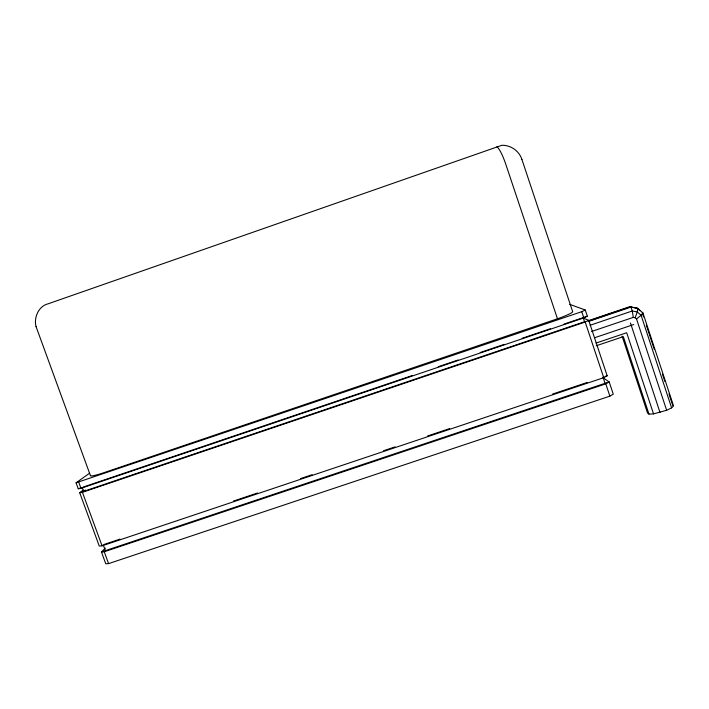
<?xml version="1.0" encoding="UTF-8"?>
<svg xmlns="http://www.w3.org/2000/svg" width="709" height="709" viewBox="0 0 709 709"><rect width="100%" height="100%" fill="white"/><g stroke="black" fill="none" stroke-linecap="round" stroke-linejoin="round"><path stroke-width="1.06" d="M622.068 336.101L647.556 413.108L648.974 414.109L653.53 413.879L666.646 410.272L636.531 318.961L635.14 317.747L637.302 311.951L637.754 308.406L636.39 308.034M666.646 410.272L671.609 407.87L673.55 405.938L642.921 312.926L637.754 308.406L629.627 306.722L588.151 320.76M105.349 548.066L101.431 551.965L105.756 563.761L108.583 563.62L609.873 396.145L613.276 394.186L609.199 381.921L602.836 377.596M521.939 159.463A21.509 21.119 -51 0 0 501.945 145.265L48.283 303.753C38.649 305.969 33.607 317.579 36.062 326.654M636.531 318.961L641.104 315.283L642.921 312.926L642.221 312.731M85.399 490.061L83.635 491.39L82.182 487.42L78.238 488.758L76.058 482.811L89.556 473.222M83.228 490.079L79.7 492.72L99.26 546.063L102.069 545.841L603.731 377.675L607.161 375.779L588.709 320.326L583.64 318.226M605.778 383.835L609.199 381.921L101.431 551.965L104.241 551.77L605.778 383.835L609.873 396.145M569.673 304.338L585.279 310.01L587.336 316.205L583.161 317.614L584.535 321.735L79.7 492.72L82.43 492.294L585.2 322.028L588.709 320.326M78.238 488.758L80.968 488.315L583.826 317.889L587.336 316.205M76.058 482.811L581.761 311.685L585.279 310.01M521.921 159.472L572.668 311.659A21.562 2.109 -18.2 0 1 557.478 318.784L102.575 473.142A21.438 1.976 -20.4 0 1 90.69 475.26M83.237 487.065L412.115 375.593M438.304 366.713L458.2 359.968M480.197 352.515L504.285 344.352M522.09 338.317L550.37 328.728M563.992 324.119L581.797 318.084M588.683 320.991L630.283 306.9M589.223 321.212L630.948 307.086L632.295 310.976L633.297 317.384L635.14 317.747M590.083 325.263L632.295 310.976L637.302 311.951L641.104 315.283L671.609 407.87M591.545 331.502L633.297 317.384M594.754 337.697L633.678 324.554M595.985 343.094L626.694 332.734L653.53 413.879M596.242 345.779L623.344 336.642L648.974 414.109M104.25 544.388L119.998 539.106M233.394 501.086L257.544 492.994M300.598 478.557L312.146 474.684M383.542 450.747L395.09 446.874M427.642 435.964L449.692 428.573M552.595 394.071L587.247 382.461M605.078 376.479L607.161 375.779M629.627 306.722L637.072 308.22L640.014 310.79M582.842 317.721L583.507 317.995M36.035 326.548L90.442 475.633M103.195 544.742L105.366 550.645M78.779 482.342L80.968 488.315M82.43 492.294L102.069 545.841M104.241 551.77L108.583 563.62M557.478 318.784L505.809 164.32A21.243 4.157 72 0 0 496.894 146.692M581.761 311.685L583.826 317.889M585.2 322.028L603.731 377.675M602.996 377.179L605.034 383.312M630.452 322.976L660.008 412.478M642.567 313.768L643.595 316.896M646.342 325.236L654.23 349.2M662.472 374.21L664.874 381.504M668.986 394L672.761 405.468"/></g></svg>
